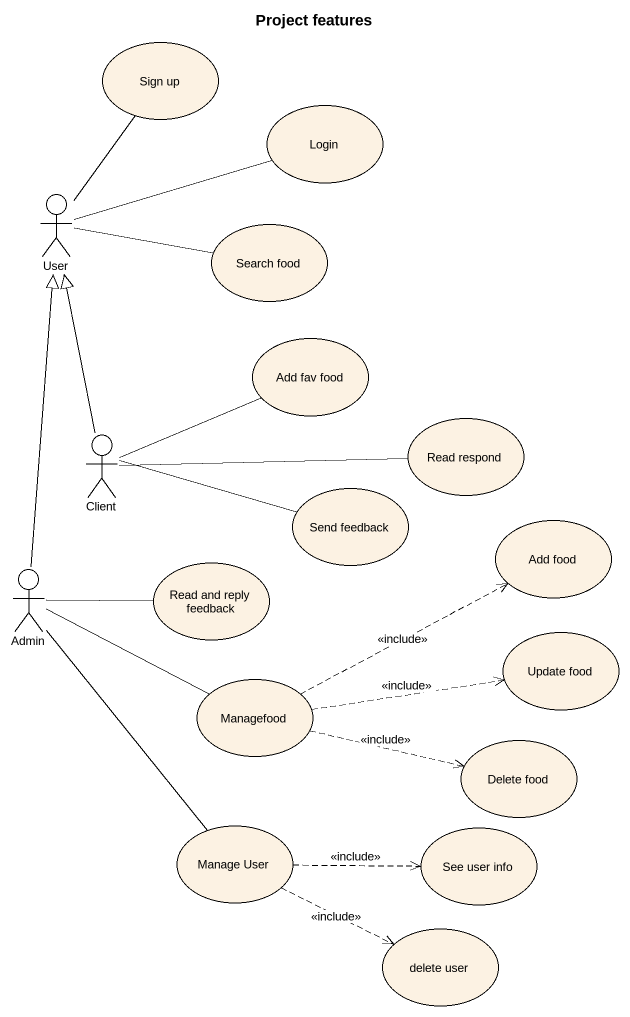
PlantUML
@startuml
title Project features
usecase "Sign up" as Sign_up
usecase Login
actor User
usecase "Search food" as Search_food
usecase "Add fav food" as Add_fav_food
actor Client
usecase "Read respond" as Read_respond
usecase "Send feedback" as Send_feedback
usecase "Add food" as Add_food
actor Admin
usecase "Read and reply feedback" as Read_and_reply_feedback
usecase "Update food" as Update_food
usecase Managefood
usecase "Delete food" as Delete_food
usecase "Manage User" as Manage_User
usecase "See user info" as See_user_info
usecase "delete user" as delete_user
User -up- Sign_up
User -right- Login
User -right- Search_food
Add_fav_food -left- Client
Client -up-|> User
Client -right- Read_respond
Client -right- Send_feedback
Admin -up-|> User
Admin -right- Read_and_reply_feedback
Admin -right- Managefood
Admin -- Manage_User
Managefood .right.> Add_food : <<include>>
Managefood .right.> Update_food : <<include>>
Managefood .right.> Delete_food : <<include>>
Manage_User .right.> See_user_info : <<include>>
Manage_User .right.> delete_user : <<include>>
@enduml
